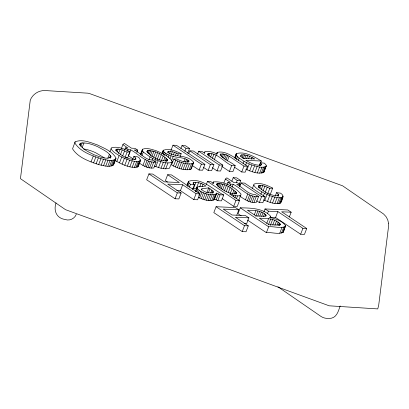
<?xml version="1.0" encoding="UTF-8"?>
<svg xmlns="http://www.w3.org/2000/svg" width="409" height="409" viewBox="0 0 409 409"><rect width="100%" height="100%" fill="white"/><g stroke="black" fill="none" stroke-linecap="round" stroke-linejoin="round"><path stroke-width="0.61" d="M236.509 192.823L236.141 193.723C228.928 194.168 221.468 189.771 216.79 184.546L217.092 183.59C224.311 183.145 231.765 187.659 236.509 192.823L236.054 194.004M247.455 220.032L266.392 232.68C271.811 232.046 278.166 234.735 283.253 232.276L285.554 225.681C282.077 220.656 275.497 218.83 269.843 217.43L270.461 216.744L270.267 215.834C262.588 208.023 250.42 208.048 240.257 207.813L237.982 213.708L241.141 215.819M283.253 232.276L285.554 225.681M167.496 159.904L167.015 160.809C159.571 161.304 151.708 157.076 146.913 151.616L147.414 150.722C154.858 150.231 162.695 154.444 167.496 159.904L167.041 161.085M56.018 202.91C53.374 210.661 56.473 218.227 65.072 219.48C69.479 221.177 74.724 218.682 76.309 214.265M187.112 185.548L188.6 181.274C202.082 177.25 212.68 189.735 223.733 194.965L221.458 200.86L217.772 200.696L214.531 198.968L216.806 193.068L220.047 194.796L223.733 194.965M245.891 169.336C251.341 171.402 258.222 174.771 263.892 172.204L266.279 165.711L266.034 164.996L264.459 163.176L260.369 162.716L259.229 165.66M263.892 172.204L266.279 165.711M162.076 153.723L163.324 150.236C169.234 148.186 175.931 150.957 181.207 153.748L180.072 156.693M113.61 164.791L116.038 158.16C112.495 151.192 104.014 148.278 97.388 144.904C90.466 142.577 82.26 138.804 75.133 141.851L72.546 148.82C78.012 157.629 89.182 161.351 98.651 164.607C103.339 165.446 109.382 167.935 113.61 164.791L113.763 164.055M110.962 156.514L110.788 157.317C105.476 159.75 99.223 156.494 94.08 154.76C89.019 152.046 82.633 149.607 79.791 144.382L80.113 143.651L80.926 143.15L82.219 142.889L87.056 143.227A13.645 3.737 21.1 0 1 98.027 146.882C102.552 149.551 108.365 151.673 110.962 156.514L110.282 158.283M221.678 166.284L229.393 171.437L232.92 171.596L235.195 165.701L231.668 165.538C224.025 162.301 217.199 152.184 207.982 153.728L207.849 154.316L208.416 155.159L209.812 156.356L222.828 165.139L220.553 171.034L217.021 170.875L212.276 167.705M234.73 157.961L236.295 153.651C244.904 151.044 254.122 156.621 261.341 161.034L259.751 165.159M192.557 189.485L194.377 184.766L193.242 183.559L193.079 182.808C197.486 181.57 202.363 183.447 205.988 186.029L198.283 186.755L196.887 187.404L196.749 187.946C201.1 193.196 209.745 196.008 216.284 193.922L216.806 193.068M238.754 200.497L241.085 194.178C234.674 186.57 223.672 181.09 213.61 181.893L212.782 183.667M75.133 141.851L74.821 142.925C80.287 151.734 91.458 155.456 100.926 158.712C105.614 159.551 111.657 162.041 115.885 158.891M280.283 224.244L280.145 224.653L278.723 225.073L269.117 224.72L259.352 218.196C266.356 218.508 275.482 218.135 280.283 224.244L279.828 225.42M79.658 144.827L80.113 143.651M80.016 145.512L80.926 143.15M80.854 146.427L82.219 142.889M82.178 147.583L83.998 142.864M91.023 161.959L93.298 156.059M93.549 162.951L95.824 157.056M96.089 163.835L98.364 157.935M98.651 164.607L100.926 158.712M101.151 165.246L103.426 159.352M103.513 165.732L105.788 159.837M109.903 151.673L111.473 147.772C117.802 145.982 124.433 149.019 130.016 151.887L127.741 157.782L125.992 157.9M107.843 158.324L109.433 154.198M105.742 166.059L108.017 160.164M109.617 157.823L110.527 155.466M107.843 166.228L110.118 160.333M109.571 166.238L111.846 160.343M115.798 150.466L116.253 149.29L118.196 149.081L122.25 149.919L127.107 152.082L130.016 151.887M116.36 150.875L117.046 149.106M111.018 166.1L113.293 160.205M117.061 152.03L118.196 149.081M112.184 165.814L114.459 159.919M113.068 165.374L115.343 159.479M113.993 163.467L115.813 158.748M118.498 153.457L120.093 149.331M121.279 148.753L122.874 144.628L124.29 143.385L131.478 148.191L135.026 148.349L137.736 150.159L136.826 152.521M132.506 159.955L133.871 156.417L137.787 156.872C142.271 159.029 139.602 163.707 137.792 166.872C130.594 168.687 123.119 164.73 116.851 161.489L119.126 155.594C116.238 153.62 112.69 151.964 111.043 148.723M120.43 154.633L122.25 149.919M119.464 162.935L121.739 157.036L119.126 155.594M124.699 149.679L125.379 147.91L127.966 148.027L122.874 144.628M122.562 156.141L124.612 150.834M122.107 164.193L124.382 158.298L121.739 157.036M125.057 157.388L127.107 152.082M127.639 150.906L128.094 149.725L130.681 149.842C138.763 154.04 145.998 163.196 156.074 162.092L153.799 167.987C148.411 168.702 143.406 166.059 139.213 162.956M124.771 165.267L127.046 159.372C131.151 160.579 135.834 162.501 140.067 160.977L140.43 160.446M130.681 149.842L128.406 155.737L133.037 158.83M127.383 166.136L129.658 160.241M129.857 166.785L132.133 160.89M134.837 159.679L135.522 157.91L133.871 156.417M132.199 167.215L134.474 161.32M134.403 167.419L136.678 161.524M140.379 154.525L142.613 149.203C147.03 147.526 151.959 149.495 156.258 150.752C162.02 153.268 168.881 155.875 172.25 161.412L169.464 168.227C164.418 169.863 158.999 167.731 154.224 166.018M140.568 154.51L142.613 149.203M135.916 167.414L138.191 161.514M140.762 154.914L142.352 150.788L142.199 149.806M137.046 167.23L139.321 161.335M141.913 155.568L143.278 152.03L142.352 150.788M138.344 165.067L140.389 159.761M137.792 166.872L140.067 160.977M146.959 151.903L147.414 150.722M147.291 152.889L148.201 150.532M142.951 165.384L145.226 159.49M148.211 153.452L149.346 150.507M149.357 154.183L150.722 150.645M144.791 166.412L147.066 160.517M150.415 155.66L152.235 150.941M148.937 159.914L150.072 156.964L143.278 152.03M146.264 167.03L148.539 161.136M151.836 156.708L153.886 151.402M147.864 167.537L150.139 161.642M152.046 160.19L152.726 158.421L150.072 156.964M149.587 167.894L151.862 162M153.631 157.322L155.676 152.015M167.511 182.051L165.394 180.635L167.67 174.74L179.331 182.532L164.392 181.852L152.731 174.065L148.927 173.891L146.652 179.786L175.057 198.759L178.861 198.932L181.136 193.033L167.746 184.091L182.685 184.771L196.075 193.713L199.878 193.886L197.603 199.781L193.8 199.607L180.41 190.666L176.673 190.497M151.442 168.073L153.718 162.179M155.267 158.682L157.542 152.787M154.505 162.051L155.415 159.689L152.726 158.421M157.148 159.597L159.423 153.697M155.855 166.667L158.13 160.773C162.439 162.087 167.281 163.891 171.739 162.327L172.25 161.412M159.265 160.062L161.31 154.755M161.959 153.774L163.324 150.236M162.624 153.815L163.534 151.458L163.217 150.773M163.37 154.612L164.28 152.25L163.534 151.458M158.518 167.542L160.793 161.647M161.397 160.676L163.217 155.962M164.536 155.486L165.446 153.13L164.28 152.25M163.636 160.757L165.001 157.22M161.049 168.196L163.324 162.301M166.402 155.875L167.087 154.106L165.446 153.13M167.966 152.659L168.421 151.483L170.302 151.442L174.382 152.184L178.222 153.902L181.207 153.748M165.175 161.248L166.31 158.298M163.436 168.631L165.717 162.731M166.233 161.55L167.143 159.193M168.073 157.368L168.983 155.011L167.087 154.106M169.392 153.799L170.302 151.442M170.926 150.502L172.971 145.195L176.504 145.353L204.909 164.326L202.634 170.221L199.106 170.062L192.266 165.497M165.691 168.84L167.966 162.94M171.218 154.622L172.353 151.673M169.914 158.743L171.049 155.798C176.795 158.063 183.922 156.851 188.897 160.834L189.081 161.504L188.324 161.928C184.26 162.281 180.257 160.89 176.775 158.891L173.83 159.096L171.555 164.991C177.271 168.16 184.009 170.676 190.609 169.444L191.305 168.84L193.58 162.946L193.472 162.092C187.082 154.331 175.369 157.572 167.71 152.358L167.629 151.816L168.421 151.483M173.472 154.541L174.382 152.184M171.622 160.548L173.212 156.417M175.441 155.292L176.351 152.935M173.482 166.034L175.758 160.139L173.83 159.096M177.542 155.671L178.222 153.902M180.855 148.549L181.99 145.604L185.522 145.762L189.531 148.441L187.711 153.16M175.4 166.954L177.675 161.059L175.758 160.139M177.312 167.746L179.587 161.852C183.794 163.334 188.442 164.52 192.884 163.549L193.58 162.946M184.863 151.228L186.003 148.283L189.531 148.441M179.208 168.416L181.484 162.516M181.126 168.953L183.401 163.058M183.922 161.683L185.057 158.733M188.682 153.779L189.817 150.834L193.35 150.993L213.927 164.735L211.652 170.63L208.125 170.471L203.375 167.301M185.507 162.255L186.642 159.305M183.068 169.367L185.343 163.472M187.046 162.383L187.956 160.026M185.047 169.653L187.327 163.753M188.442 162.015L188.897 160.834M175.057 198.759L177.332 192.864L181.136 193.033M187.061 169.807L189.336 163.912M180.41 190.666L182.685 184.771M189.173 169.771L191.448 163.876M190.609 169.444L193.472 162.092M197.583 154.183L198.718 151.233L201.877 151.376L204.761 153.309L204.541 152.445L204.94 151.8C209.045 150.522 213.457 152.378 217.21 154.024L216.959 153.032L217.348 152.352C222.951 150.947 228.723 153.902 233.381 156.821L247.506 166.258L245.231 172.153L241.724 171.995L234.464 167.143M187.01 185.4L188.6 181.274M187.741 186.545L189.106 183.007L188.477 182.01M189.326 187.25L190.461 184.301L189.106 183.007M204.485 152.981L204.94 151.8M193.263 184.214L193.948 182.445M199.106 170.062L201.381 164.167L204.909 164.326M192.644 188.319L193.621 188.298L195.896 182.399M207.527 154.909L207.982 153.728M208.038 155.169L208.723 153.401M198.529 182.705L196.254 188.6L193.621 188.298M208.825 156.284L209.96 153.334M195.384 191.484L196.887 187.404M196.739 188.784L197.424 187.015M195.931 191.606L197.072 188.661M193.8 199.607L196.075 193.713M196.954 191.872L197.864 189.515M210.574 157.143L211.939 153.605M199.73 186.908L201.095 183.37M198.227 192.833L199.137 190.471M212.353 158.37L213.948 154.239M208.125 170.471L210.4 164.576L213.927 164.735M202.123 186.555L203.033 184.198M198.892 195.425L200.482 191.3M201.443 189.981L201.898 188.8L208.723 187.854L212.92 191.013L213.334 191.882L212.879 193.063M214.229 159.96L216.049 155.241M216.504 154.213L216.959 153.032M214.531 198.968L214.009 199.817C209.423 201.836 204.05 199.756 199.669 197.956L201.944 192.061M216.668 154.121L217.348 152.352M206.371 184.367L207.511 181.417L210.722 181.565L213.401 183.35L213.237 182.486M201.248 198.651L203.524 192.757M202.941 199.28L205.216 193.385M220.17 155.226L220.625 154.045C224.408 153.441 228.012 155.384 231.034 157.439L243.999 166.1L247.506 166.258M206.903 192.573L208.723 187.854M221.366 156.253L222.276 153.896M204.684 199.812L206.959 193.912M208.406 192.838L210.001 188.707M217.021 170.875L219.296 164.98L222.828 165.139M222.184 157.577L223.549 154.04M206.422 200.211L208.697 194.316M213.155 183.074L213.61 181.893M223.59 157.905L224.955 154.367M210.747 193.002L211.882 190.057M208.15 200.482L210.425 194.587M224.776 158.963L226.366 154.837M212.01 193.37L212.92 191.013M209.868 200.625L212.143 194.73M225.86 160.129L227.68 155.41M216.637 184.766L217.092 183.59M217.051 185.144L217.731 183.375M211.709 200.604L213.984 194.71M217.557 186.284L218.697 183.334M227.332 160.952L229.152 156.233M213.084 200.349L215.359 194.454M218.549 187.005L219.914 183.467M214.009 199.817L216.284 193.922M219.71 187.884L221.3 183.759M216.146 199.889L218.421 193.994M221.029 188.927L222.849 184.208M223.795 183.181L225.39 179.055L226.806 177.818L233.994 182.618L237.542 182.777L240.257 184.592L239.572 186.361M217.772 200.696L220.047 194.796M229.393 171.437L231.668 165.538M234.705 157.777L236.295 153.651M236.78 215.144L238.825 209.837L235.477 207.598L216.085 206.719L213.81 212.614L242.22 231.586L246.024 231.76L248.299 225.865L235.39 217.245L248.882 217.854L246.607 223.754L244.153 223.641M222.747 189.536L224.567 184.822M235.354 158.375L236.494 155.425L236.095 154.423M236.382 159.582L237.517 156.637L236.494 155.425M224.337 190.896L226.381 185.589M226.99 184.699L227.9 182.342L230.487 182.46L225.39 179.055M226.197 191.821L228.242 186.514M238.258 160.415L239.168 158.058L237.517 156.637M240.635 156.678L241.32 154.909C246.121 154.285 250.727 156.642 254.771 158.948L243.145 158.421L240.809 156.182L240.676 155.635L241.32 154.909M229.93 185.921L230.61 184.152L233.196 184.27C241.279 188.472 248.514 197.624 258.59 196.519L256.315 202.414C250.001 203.304 244.541 199.454 239.674 196.013M231.821 181.243L233.186 177.705L236.714 177.869L240.727 180.548L239.362 184.086M228.324 192.312L230.144 187.593M242.016 157.69L243.156 154.745M232.061 187.22L233.196 184.27M243.197 158.421L244.562 154.888M230.272 193.544L232.092 188.83M244.73 158.728L246.095 155.19M243.079 163.636L243.989 161.274L239.168 158.058M236.284 182.746L237.194 180.384L240.727 180.548M232.322 194.239L233.917 190.113M246.617 158.605L247.752 155.66M241.724 171.995L243.999 166.1M233.191 196.422L233.646 195.246C235.962 195.712 238.621 196.448 240.804 195.19M234.122 194.152L235.262 191.207M245.671 165.052L246.581 162.695L243.989 161.274M248.631 158.646L249.541 156.289M235.441 193.876L236.126 192.107M234.781 198.038L235.691 195.681M239.648 186.473L241.013 182.935L244.541 183.094L265.119 196.841L262.844 202.736L259.316 202.578L256.678 200.814M246.949 169.837L249.224 163.943L246.581 162.695M251.361 159.183L252.046 157.414M236.412 198.83L237.552 195.88M233.697 206.325L235.973 200.43L239.5 200.589L237.225 206.484L233.697 206.325L222.102 198.58M249.654 170.911L251.929 165.016C256.336 166.177 261.857 168.641 266.167 166.305M252.322 171.79L254.597 165.896M254.889 172.445L257.164 166.55M245.472 199.817L247.747 193.917M257.338 172.884L259.613 166.984M260.651 165.717L261.331 163.948L260.369 162.716M247.312 200.845L249.587 194.95M252.343 188.508L254.137 184.019C260.467 182.23 267.103 185.267 272.68 188.135L270.405 194.03L269.245 194.106M248.784 201.463L251.06 195.563M259.674 173.099L261.949 167.199M261.3 173.104L263.575 167.204M250.38 201.964L252.655 196.069M262.542 172.956L264.817 167.061M263.406 172.654L265.681 166.76M252.108 202.327L254.383 196.427M258.237 187.307L258.917 185.538L260.865 185.333L264.92 186.167L269.776 188.329L272.68 188.135M258.8 187.711L259.71 185.354M242.22 231.586L244.495 225.691L248.299 225.865M253.963 202.501L256.238 196.606M259.725 188.278L260.865 185.333M261.167 189.71L262.762 185.579M260.881 194.203L261.791 191.841C258.902 189.868 255.359 188.217 253.708 184.97M263.099 190.885L264.92 186.167M254.306 214.797L255.901 210.671C259.674 211.1 263.713 212.435 266.279 215.338L266.213 215.865L264.301 216.284L255.998 215.957L247.414 210.226L255.901 210.671M259.316 202.578L261.591 196.678L265.119 196.841M263.268 196.233L264.408 193.288L261.791 191.841M255.881 216.254L257.926 210.947M265.231 192.394L267.276 187.087M257.803 216.095L259.623 211.376M275.175 196.202L276.54 192.665L280.456 193.12C284.94 195.277 282.266 199.96 280.462 203.12C275.262 204.776 269.649 202.215 264.771 200.441L267.046 194.546L264.408 193.288M267.726 193.636L269.776 188.329M259.766 216.146L261.361 212.02M261.668 216.356L263.033 212.818M267.44 201.514L269.715 195.62C273.815 196.826 278.503 198.748 282.737 197.225L283.094 196.693M263.902 211.882L265.037 208.938L287.818 209.97L291.172 212.21L289.352 216.923M263.401 216.663L264.536 213.713M270.052 202.383L272.328 196.489M265.037 216.387L265.717 214.618M267.481 213.534L268.391 211.177L277.859 211.606L302.916 228.34L306.719 228.508L304.444 234.408L300.641 234.234L275.584 217.501L269.904 217.24M272.527 203.033L274.802 197.138M266.719 223.406L268.539 218.687M277.506 195.926L278.192 194.157L276.54 192.665M274.868 203.462L277.144 197.567M278.197 196.351L278.652 195.175L278.192 194.157M270.006 217.925L270.461 216.744M268.401 224.904L270.676 219.004M277.072 203.672L279.347 197.772M266.392 232.68L268.667 226.785C274.086 226.151 280.441 228.841 285.528 226.381M278.585 203.662L280.86 197.767M270.349 225.395L272.624 219.5M279.715 203.477L281.99 197.583M281.464 200.139L280.819 202.593M281.919 198.958L283.059 196.008M280.462 203.12L282.737 197.225M275.584 217.501L277.859 211.606M272.788 224.924L274.608 220.211M274.909 225.216L276.499 221.09M277.057 225.037L278.192 222.092M278.417 225.293L279.327 222.936M279.332 225.431L280.017 223.662M279.761 233.212L282.036 227.317M281.51 233.074L283.785 227.174M282.655 232.757L284.93 226.862M300.641 234.234L302.916 228.34M340.17 305.968C338.524 310.538 337.093 316.847 331.566 318.166C328.018 318.703 324 318.596 320.983 316.433L277.905 286.775M213.334 191.882L213.002 192.516C209.157 193.615 204.485 192.261 201.637 189.495L201.898 188.8M220.625 154.045L220.073 154.694C223.697 159.689 230.635 161.632 235.195 165.701M278.652 195.175L278.033 195.732C270.671 195.911 263.212 191.724 258.422 186.397L258.917 185.538M116.253 149.29L115.752 150.149C120.548 155.476 128.002 159.663 135.364 159.484L135.982 158.922L135.522 157.91M137.736 150.159L134.188 150.001C140.425 152.68 145.2 160.159 152.485 160.011L156.074 162.092M261.341 161.034L245.814 160.328C250.272 162.987 255.318 165.548 260.651 165.2L261.407 164.766L261.331 163.948M167.67 174.74L171.468 174.914L199.878 193.886M240.257 184.592L236.709 184.428C242.941 187.107 247.716 194.592 255.001 194.439L258.59 196.519M238.825 209.837L223.242 209.132L232.041 215.006L245.528 215.615L248.882 217.854M291.172 212.21L281.663 211.775L306.719 228.508M83.559 148.978L84.781 149.121A13.645 3.737 21.1 0 1 95.752 152.782L104.443 157.91M190.461 184.301L194.377 184.766M171.509 162.439L172.659 162.68M233.646 195.246L229.485 193.897L239.5 200.589M168.983 155.011L171.049 155.798M249.224 163.943L251.929 165.016M155.415 159.689L158.13 160.773M267.046 194.546L269.715 195.62M124.382 158.298L127.046 159.372M177.675 161.059L179.587 161.852M263.718 199.94L264.771 200.441M198.207 197.194L199.669 197.956M115.297 160.512L116.851 161.489M198.718 151.233L219.296 164.98M233.186 177.705L237.194 180.384M241.013 182.935L261.591 196.678M181.99 145.604L186.003 148.283M189.817 150.834L210.4 164.576M172.971 145.195L201.381 164.167M227.9 182.342L230.61 184.152M265.037 208.938L268.391 211.177M207.511 181.417L235.973 200.43M240.257 207.813L268.667 226.785M216.085 206.719L244.495 225.691M125.379 147.91L128.094 149.725M148.927 173.891L177.332 192.864M191.197 167.987L191.305 168.84M138.114 165.655L138.155 166.34M388.55 223.217L388.499 226.837L378.703 305.216L377.758 308.918L329.194 305.804L65.527 209.679L20.45 178.656L30.261 100.174C32.531 94.264 38.594 90.374 44.888 90.537L87.838 93.18L89.602 93.579L342.624 185.824L383.591 214.019L386.035 216.647L387.712 219.766L388.55 223.217"/></g></svg>
